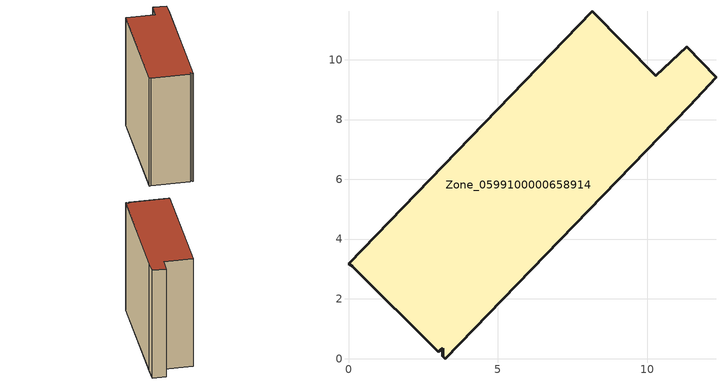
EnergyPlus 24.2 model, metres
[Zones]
Zone_0599100000658914
 floor ground (C_G): 3.23,0 3.16,0.07 3.16,0.35 3,0.23 0.12,3.09 0,3.18 8.16,11.62 10.29,9.47 11.32,10.44 12.3,9.41 11.4,8.45 z0
 wall outside (C_F): 0,3.18 0.12,3.09 3,0.23 3.16,0.35 3.16,0.07 3.23,0 11.4,8.45 12.3,9.41 11.32,10.44 10.29,9.47 8.16,11.62 0,3.18 z0:12.88
 roof outside (C_R): 3.16,0.07 3.23,0 11.4,8.45 12.3,9.41 11.32,10.44 10.29,9.47 8.16,11.62 0,3.18 0.12,3.09 3,0.23 3.16,0.35 z12.88
[BUILDING]
Pand.0599100000658914: North Axis=0; Terrain=City; Loads Convergence Tolerance Value=0.04; Temperature Convergence Tolerance Value=0.4; Solar Distribution=FullExterior; Maximum Number of Warmup Days=25; Minimum Number of Warmup Days=1
[Site:Location]
Rotterdam.The.Hague.AP_ZH_NLD Design_Conditions: Latitude=51.96; Longitude=4.45; Time Zone=1; Elevation=-4.5
[SITE:GROUNDTEMPERATURE:BUILDINGSURFACE]
18, 18, 18, 18, 18, 18, 18, 18, 18, 18, 18, 18
[MATERIAL] Thermal Absorptance=0.9; Solar Absorptance=0.7; Visible Absorptance=0.7
Name | Roughness | Thickness | Conductivity | Density | Specific Heat
G.TI.1946 | MediumSmooth | 0.15 | 1 | 540 | 1210
F.TI.1946 | Rough | 0.3 | 0.857143 | 1920 | 840
R.TI.1946 | MediumRough | 0.2 | 0.1 | 1500 | 1000
[CONSTRUCTION]
C_G: G.TI.1946
C_F: F.TI.1946
C_R: R.TI.1946
[ZONE]
Zone_0599100000658914: Type=1; Multiplier=1; Ceiling Height=Autocalculate; Volume=Autocalculate; Floor Area=autocalculate; Part of Total Floor Area=Yes
[ZONEINFILTRATION:DESIGNFLOWRATE]
Infil_Zone_0599100000658914: Zone or ZoneList or Space or SpaceList=Zone_0599100000658914; Schedule=AlwaysOn; Design Flow Rate Calculation Method=Flow/Area; Flow Rate per Floor Area=0.003; Constant Term Coefficient=1; Temperature Term Coefficient=0; Velocity Term Coefficient=0; Velocity Squared Term Coefficient=0
[HVACTEMPLATE:ZONE:IDEALLOADSAIRSYSTEM]
Zone_0599100000658914: Maximum Heating Supply Air Temperature=50; Minimum Cooling Supply Air Temperature=13; Maximum Heating Supply Air Humidity Ratio=0.0156; Minimum Cooling Supply Air Humidity Ratio=0.0077; Heating Limit=NoLimit; Cooling Limit=NoLimit; Dehumidification Control Type=ConstantSensibleHeatRatio; Cooling Sensible Heat Ratio=0.7; Dehumidification Setpoint=60; Humidification Control Type=None; Humidification Setpoint=30; Outdoor Air Method=None; Outdoor Air Flow Rate per Person=0.00944; Outdoor Air Flow Rate per Zone Floor Area=0; Outdoor Air Flow Rate per Zone=0; Demand Controlled Ventilation Type=None; Outdoor Air Economizer Type=NoEconomizer; Heat Recovery Type=None; Sensible Heat Recovery Effectiveness=0.7; Latent Heat Recovery Effectiveness=0.65
[ZONECONTROL:THERMOSTAT]
ThermostatControl_Zone_0599100000658914: Zone or ZoneList=Zone_0599100000658914; Control Type Schedule=DualSetpointControlType; Control 1=Thermostat_Zone_0599100000658914; Temperature Difference Between Cutout And Setpoint=0
[THERMOSTATSETPOINT:DUALSETPOINT]
Thermostat_Zone_0599100000658914: Heating Setpoint Temperature Schedule=HeatingSetpoint_Zone_0599100000658914; Cooling Setpoint Temperature Schedule=CoolingSetpoint_Zone_0599100000658914
[SCHEDULE:COMPACT]
HeatingSetpoint_Zone_0599100000658914: Through: 12/31, For: AllDays, Until: 24:00, 21
CoolingSetpoint_Zone_0599100000658914: Through: 12/31, For: AllDays, Until: 24:00, 24
DualSetpointControlType: Through: 12/31, For: AllDays, Until: 24:00, 4
AlwaysOn: Through: 12/31, For: AllDays, Until: 24:00, 1
